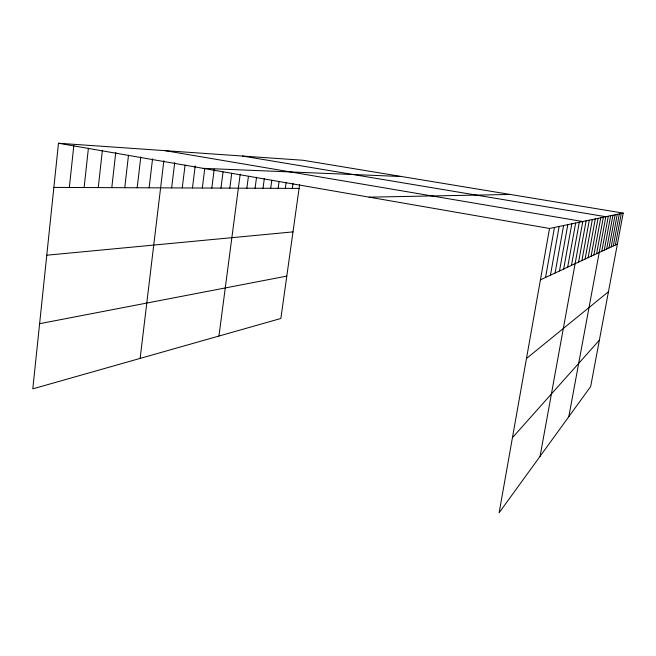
<?xml version="1.0" encoding="UTF-8"?>
<svg xmlns="http://www.w3.org/2000/svg" width="656" height="656" viewBox="0 0 656 656"><rect width="100%" height="100%" fill="white"/><g stroke="black" fill="none" stroke-linecap="round" stroke-linejoin="round"><path stroke-width="0.98" d="M623.2 213.102L549.523 228.468L499.126 512.762L590.671 386.54L623.2 213.102L303.023 160.261L58.482 143.238L32.8 388.852L280.866 318.48L299.644 184.393M69.339 187.477L73.841 145.32M84.116 187.534L88.388 148.354M98.252 187.591L102.385 150.355M111.791 187.649L115.776 152.315M124.755 187.706L128.486 155.267M137.194 187.755L140.786 156.973M149.133 187.805L152.561 158.85M140.138 358.397L163.861 160.712M171.634 187.895L174.717 162.565M182.245 187.936L185.066 165.082M192.47 187.977L195.217 165.911M202.31 188.018L204.738 168.756M211.806 188.059L214.217 169.141M220.965 188.1L223.04 171.979M229.813 188.133L231.74 173.282M218.948 336.044L240.203 174.119M246.861 188.206L248.427 176.366M255.077 188.239L256.545 177.227M263.023 188.272L264.343 178.432M270.707 188.297L271.789 180.302M278.144 188.329L279.087 181.441M285.344 188.362L286.172 182.352M292.322 188.387L293.002 183.459M545.562 277.463L554.468 227.435M550.441 275.192L559.15 226.459M555.074 273.035L563.594 225.533M559.478 270.985L567.809 224.655M563.668 269.042L571.827 223.811M567.661 267.181L575.656 223.015M571.474 265.409L579.297 222.253M540.068 456.305L582.782 221.531L165.074 150.659M578.584 262.097L586.111 220.834M581.913 260.547L589.293 220.17M585.103 259.063L592.343 219.539M588.153 257.644L595.271 218.924M591.089 256.275L598.067 218.341M593.901 254.963L600.765 217.784M596.607 253.708L603.348 217.243M568.818 416.675L605.832 216.726L242.572 156.054M601.79 251.297L608.301 216.209M604.274 250.141L610.67 215.717M606.669 249.026L612.958 215.242M608.965 247.952L615.156 214.783M611.187 246.918L617.271 214.34M613.335 245.926L619.321 213.913M615.402 244.959L621.289 213.503M512.434 437.683L599.363 340.169M526.473 358.52L608.456 291.723M540.413 279.858L617.403 244.032M39.614 323.687L286.803 276.102M46.773 255.209L292.994 231.888M369.107 197.153L510.204 194.455M53.866 187.411L299.079 188.42M203.155 168.346L401.595 176.53M58.482 143.238L549.523 228.468"/></g></svg>
